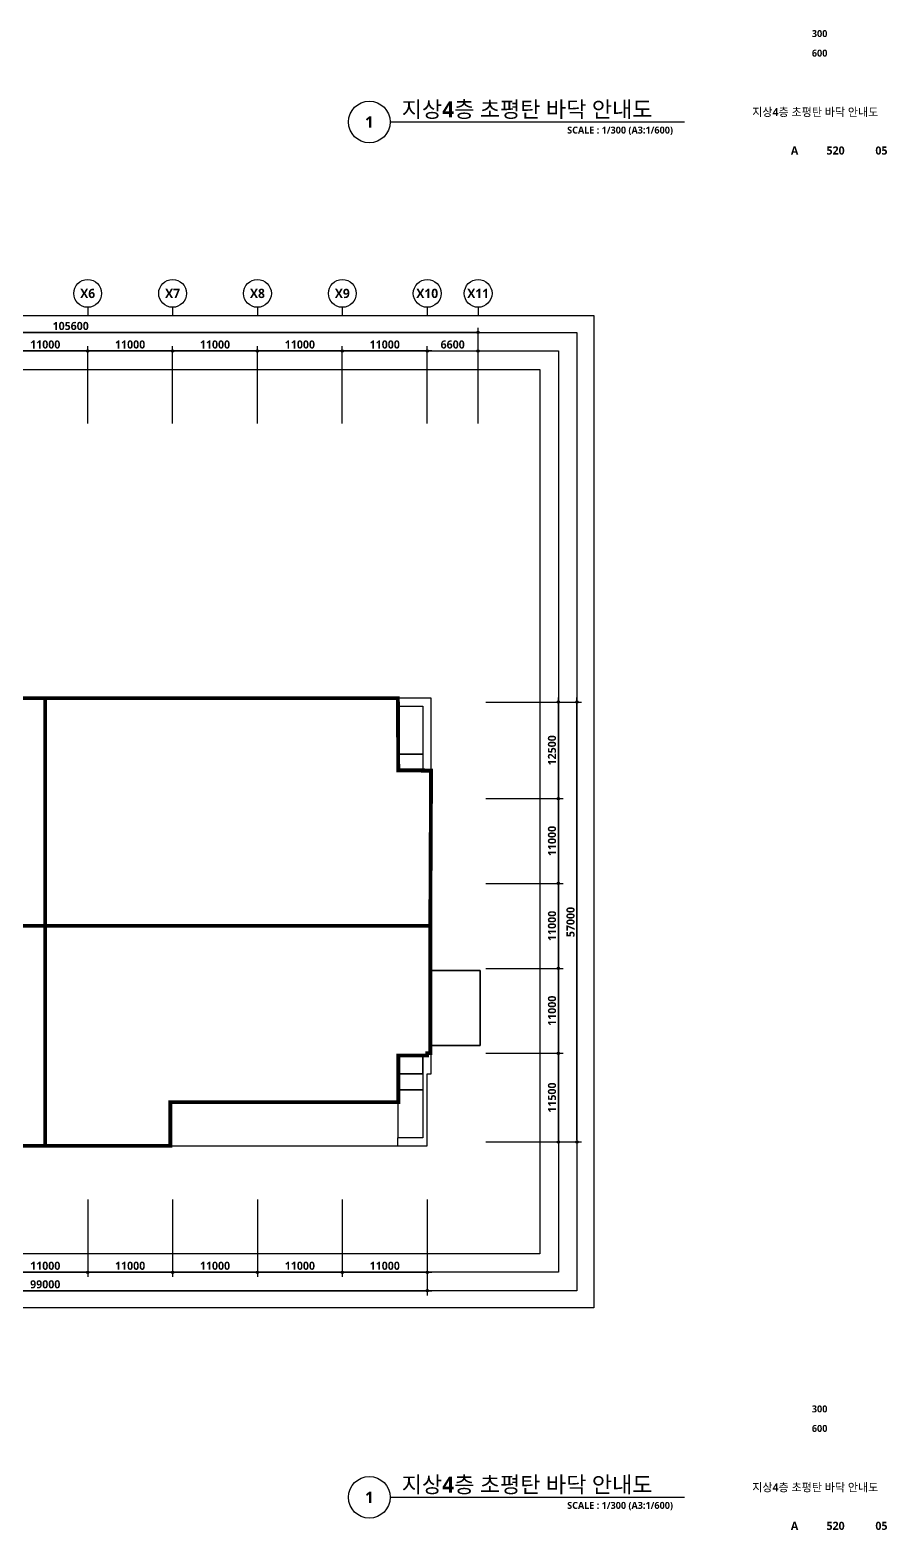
# Model space of a CAD drawing. Header units: millimetres. Extents: x -5354 to 997967, y -1313401 to 249081.
# Drawn here: x 870612 to 981672, y -1313401 to -1119046 of the extents above; entities that cross this region are included whole.
import ezdxf
from ezdxf.enums import TextEntityAlignment as Align

# ---------------------------------------------------------------- set-up
doc = ezdxf.new("R2010")
doc.units = ezdxf.units.MM
doc.header["$LTSCALE"] = 300
doc.header["$MEASUREMENT"] = 0
doc.header["$PDSIZE"] = -10
doc.layers.get('0').update_dxf_attribs({"linetype": 'CONTINUOUS'})
doc.layers.get('Defpoints').update_dxf_attribs({"color": 153, "linetype": 'CONTINUOUS'})
for name, color, linetype in [('A-ANNO-TEXT1', 7, 'CONTINUOUS'), ('A-ANNO-TITL', 7, 'CONTINUOUS'), ('A-ST-AXIS-BUB', 7, 'CONTINUOUS'), ('A-ST-AXIS-DIM', 7, 'CONTINUOUS'), ('AA-XXXX-TXT1', 2, 'CONTINUOUS'), ('ILDO_Cosinus Joint', 20, 'CONTINUOUS')]:
    doc.layers.add(name, color=color, linetype=linetype)
doc.layers.add('Defpoint', color=161, linetype='CONTINUOUS', plot=False)
doc.layers.add('면적', color=210, linetype='CONTINUOUS', plot=False)
doc.styles.add('SH_대대리576', font='')
doc.styles.get('SH_대대리576').set_extended_font_data('NanumGothic', bold=True)
doc.dimstyles.new('SHP 600', dxfattribs={"dimscale": 300, "dimtxt": 3.5, "dimasz": 1, "dimexe": 2, "dimexo": 2, "dimgap": 1, "dimtad": 1, "dimdec": 0, "dimzin": 0, "dimdsep": 46, "dimtxsty": 'SH_대대리576', "dimblk": 'DIMDOT', "dimcen": 0.09, "dimclrt": 3, "dimadec": 0, "dimazin": 1, "dimtfac": 1, "dimtdec": 0, "dimtix": 1, "dimtmove": 2, "dimatfit": 0, "dimldrblk": 'DIMDOT', "dimfxl": 1, "dimtolj": 1, "dimtzin": 0, "dimarcsym": 0})

# ---------------------------------------------------------------- blocks, each defined once
blk = doc.blocks.new('*U21')
at = {"layer": 'A-ANNO-TITL'}
blk.add_line((0, 0), (6359, 0), dxfattribs=at)
blk.add_circle((-450, 0), 450, dxfattribs=at)
at = {"layer": 'AA-XXXX-TXT1', "style": 'SH_대대리576'}
blk.add_attdef('DWG.TITLE', (250, 100), '', height=350, dxfattribs=at)
at = {"layer": 'AA-XXXX-TXT1', "color": 7, "style": 'SH_대대리576'}
blk.add_attdef('NO1', text='', height=300, dxfattribs=at).set_placement((-450, 0), align=Align.MIDDLE)
at = {"layer": 'AA-XXXX-TXT1', "style": 'SH_대대리576'}
blk.add_attdef('SCALE', text='', height=150, dxfattribs=at).set_placement((6109, -100), align=Align.TOP_RIGHT)
blk = doc.blocks.new('DIMDOT')
at = {"color": 0}
blk.add_line((-2, 0), (2, 0), dxfattribs=at)
for radius in [0.5, 0.25]:
    blk.add_circle((0, 0), radius, dxfattribs=at)
blk = doc.blocks.new('*D1014')
at = {"layer": 'A-ST-AXIS-DIM', "color": 0, "lineweight": -2, "transparency": 16777216}
for p, q in [((823087, -1170026), (823087, -1157626)), ((928387, -1158226), (823387, -1158226)), ((928687, -1170026), (928687, -1157626))]:
    blk.add_line(p, q, dxfattribs=at)
at = {"layer": 'Defpoints', "color": 0, "transparency": 16777216}
for p in [(823087, -1158226), (823087, -1170626), (928687, -1170626)]:
    blk.add_point(p, dxfattribs=at)
at = {"layer": 'A-ST-AXIS-DIM', "color": 0, "lineweight": -2, "transparency": 16777216, "xscale": 300, "yscale": 300, "zscale": 300, "rotation": 180}
blk.add_blockref('DIMDOT', (823087, -1158226), dxfattribs=at)
at = {"layer": 'A-ST-AXIS-DIM', "color": 0, "lineweight": -2, "transparency": 16777216, "xscale": 300, "yscale": 300, "zscale": 300}
blk.add_blockref('DIMDOT', (928687, -1158226), dxfattribs=at)
at = {"layer": 'A-ST-AXIS-DIM', "color": 3, "transparency": 16777216, "insert": (875887, -1157401), "char_height": 1050, "attachment_point": 5, "style": 'SH_대대리576'}
blk.add_mtext('\\A1;105600', dxfattribs=at)
blk = doc.blocks.new('*D1019')
at = {"layer": 'A-ST-AXIS-DIM', "color": 0, "lineweight": -2, "transparency": 16777216}
for p, q in [((867087, -1170026), (867087, -1160026)), ((878087, -1170026), (878087, -1160026)), ((877787, -1160626), (867387, -1160626))]:
    blk.add_line(p, q, dxfattribs=at)
at = {"layer": 'Defpoints', "color": 0, "transparency": 16777216}
for p in [(867087, -1160626), (867087, -1170626), (878087, -1170626)]:
    blk.add_point(p, dxfattribs=at)
at = {"layer": 'A-ST-AXIS-DIM', "color": 0, "lineweight": -2, "transparency": 16777216, "xscale": 300, "yscale": 300, "zscale": 300, "rotation": 180}
blk.add_blockref('DIMDOT', (867087, -1160626), dxfattribs=at)
at = {"layer": 'A-ST-AXIS-DIM', "color": 0, "lineweight": -2, "transparency": 16777216, "xscale": 300, "yscale": 300, "zscale": 300}
blk.add_blockref('DIMDOT', (878087, -1160626), dxfattribs=at)
at = {"layer": 'A-ST-AXIS-DIM', "color": 3, "transparency": 16777216, "insert": (872587, -1159801), "char_height": 1050, "attachment_point": 5, "style": 'SH_대대리576'}
blk.add_mtext('\\A1;11000', dxfattribs=at)
blk = doc.blocks.new('*D1020')
at = {"layer": 'A-ST-AXIS-DIM', "color": 0, "lineweight": -2, "transparency": 16777216}
for p, q in [((878087, -1170026), (878087, -1160026)), ((889087, -1170026), (889087, -1160026)), ((888787, -1160626), (878387, -1160626))]:
    blk.add_line(p, q, dxfattribs=at)
at = {"layer": 'Defpoints', "color": 0, "transparency": 16777216}
for p in [(878087, -1160626), (878087, -1170626), (889087, -1170626)]:
    blk.add_point(p, dxfattribs=at)
at = {"layer": 'A-ST-AXIS-DIM', "color": 0, "lineweight": -2, "transparency": 16777216, "xscale": 300, "yscale": 300, "zscale": 300, "rotation": 180}
blk.add_blockref('DIMDOT', (878087, -1160626), dxfattribs=at)
at = {"layer": 'A-ST-AXIS-DIM', "color": 0, "lineweight": -2, "transparency": 16777216, "xscale": 300, "yscale": 300, "zscale": 300}
blk.add_blockref('DIMDOT', (889087, -1160626), dxfattribs=at)
at = {"layer": 'A-ST-AXIS-DIM', "color": 3, "transparency": 16777216, "insert": (883587, -1159801), "char_height": 1050, "attachment_point": 5, "style": 'SH_대대리576'}
blk.add_mtext('\\A1;11000', dxfattribs=at)
blk = doc.blocks.new('*D1021')
at = {"layer": 'A-ST-AXIS-DIM', "color": 0, "lineweight": -2, "transparency": 16777216}
for p, q in [((889087, -1170026), (889087, -1160026)), ((900087, -1170026), (900087, -1160026)), ((899787, -1160626), (889387, -1160626))]:
    blk.add_line(p, q, dxfattribs=at)
at = {"layer": 'Defpoints', "color": 0, "transparency": 16777216}
for p in [(889087, -1160626), (889087, -1170626), (900087, -1170626)]:
    blk.add_point(p, dxfattribs=at)
at = {"layer": 'A-ST-AXIS-DIM', "color": 0, "lineweight": -2, "transparency": 16777216, "xscale": 300, "yscale": 300, "zscale": 300, "rotation": 180}
blk.add_blockref('DIMDOT', (889087, -1160626), dxfattribs=at)
at = {"layer": 'A-ST-AXIS-DIM', "color": 0, "lineweight": -2, "transparency": 16777216, "xscale": 300, "yscale": 300, "zscale": 300}
blk.add_blockref('DIMDOT', (900087, -1160626), dxfattribs=at)
at = {"layer": 'A-ST-AXIS-DIM', "color": 3, "transparency": 16777216, "insert": (894587, -1159801), "char_height": 1050, "attachment_point": 5, "style": 'SH_대대리576'}
blk.add_mtext('\\A1;11000', dxfattribs=at)
blk = doc.blocks.new('*D1022')
at = {"layer": 'A-ST-AXIS-DIM', "color": 0, "lineweight": -2, "transparency": 16777216}
for p, q in [((900087, -1170026), (900087, -1160026)), ((911087, -1170026), (911087, -1160026)), ((910787, -1160626), (900387, -1160626))]:
    blk.add_line(p, q, dxfattribs=at)
at = {"layer": 'Defpoints', "color": 0, "transparency": 16777216}
for p in [(900087, -1160626), (900087, -1170626), (911087, -1170626)]:
    blk.add_point(p, dxfattribs=at)
at = {"layer": 'A-ST-AXIS-DIM', "color": 0, "lineweight": -2, "transparency": 16777216, "xscale": 300, "yscale": 300, "zscale": 300, "rotation": 180}
blk.add_blockref('DIMDOT', (900087, -1160626), dxfattribs=at)
at = {"layer": 'A-ST-AXIS-DIM', "color": 0, "lineweight": -2, "transparency": 16777216, "xscale": 300, "yscale": 300, "zscale": 300}
blk.add_blockref('DIMDOT', (911087, -1160626), dxfattribs=at)
at = {"layer": 'A-ST-AXIS-DIM', "color": 3, "transparency": 16777216, "insert": (905587, -1159801), "char_height": 1050, "attachment_point": 5, "style": 'SH_대대리576'}
blk.add_mtext('\\A1;11000', dxfattribs=at)
blk = doc.blocks.new('*D1023')
at = {"layer": 'A-ST-AXIS-DIM', "color": 0, "lineweight": -2, "transparency": 16777216}
for p, q in [((911087, -1170026), (911087, -1160026)), ((922087, -1170026), (922087, -1160026)), ((921787, -1160626), (911387, -1160626))]:
    blk.add_line(p, q, dxfattribs=at)
at = {"layer": 'Defpoints', "color": 0, "transparency": 16777216}
for p in [(911087, -1160626), (911087, -1170626), (922087, -1170626)]:
    blk.add_point(p, dxfattribs=at)
at = {"layer": 'A-ST-AXIS-DIM', "color": 0, "lineweight": -2, "transparency": 16777216, "xscale": 300, "yscale": 300, "zscale": 300, "rotation": 180}
blk.add_blockref('DIMDOT', (911087, -1160626), dxfattribs=at)
at = {"layer": 'A-ST-AXIS-DIM', "color": 0, "lineweight": -2, "transparency": 16777216, "xscale": 300, "yscale": 300, "zscale": 300}
blk.add_blockref('DIMDOT', (922087, -1160626), dxfattribs=at)
at = {"layer": 'A-ST-AXIS-DIM', "color": 3, "transparency": 16777216, "insert": (916587, -1159801), "char_height": 1050, "attachment_point": 5, "style": 'SH_대대리576'}
blk.add_mtext('\\A1;11000', dxfattribs=at)
blk = doc.blocks.new('A-ST-AXIS-BUB-1')
at = {"layer": 'A-ST-AXIS-BUB'}
blk.add_line((0, 350), (0, 0), dxfattribs=at)
blk.add_circle((0, 950), 600, dxfattribs=at)
blk = doc.blocks.new('*D1119')
at = {"layer": 'A-ST-AXIS-DIM', "color": 0, "lineweight": -2, "transparency": 16777216}
for p, q in [((929687, -1206126), (939687, -1206126)), ((939087, -1218326), (939087, -1206426)), ((929687, -1218626), (939687, -1218626))]:
    blk.add_line(p, q, dxfattribs=at)
at = {"layer": 'Defpoints', "color": 0, "transparency": 16777216}
for p in [(929087, -1206126), (939087, -1206126), (929087, -1218626)]:
    blk.add_point(p, dxfattribs=at)
at = {"layer": 'A-ST-AXIS-DIM', "color": 0, "lineweight": -2, "transparency": 16777216, "xscale": 300, "yscale": 300, "zscale": 300}
for p, rotation in [((939087, -1206126), 90), ((939087, -1218626), 270)]:
    blk.add_blockref('DIMDOT', p, dxfattribs=dict(at, rotation=rotation))
at = {"layer": 'A-ST-AXIS-DIM', "color": 3, "transparency": 16777216, "insert": (938262, -1212376), "char_height": 1050, "attachment_point": 5, "rotation": 90, "style": 'SH_대대리576'}
blk.add_mtext('\\A1;12500', dxfattribs=at)
blk = doc.blocks.new('*D1120')
at = {"layer": 'A-ST-AXIS-DIM', "color": 0, "lineweight": -2, "transparency": 16777216}
for p, q in [((929687, -1218626), (939687, -1218626)), ((939087, -1229326), (939087, -1218926)), ((929687, -1229626), (939687, -1229626))]:
    blk.add_line(p, q, dxfattribs=at)
at = {"layer": 'Defpoints', "color": 0, "transparency": 16777216}
for p in [(929087, -1218626), (939087, -1218626), (929087, -1229626)]:
    blk.add_point(p, dxfattribs=at)
at = {"layer": 'A-ST-AXIS-DIM', "color": 0, "lineweight": -2, "transparency": 16777216, "xscale": 300, "yscale": 300, "zscale": 300}
for p, rotation in [((939087, -1218626), 90), ((939087, -1229626), 270)]:
    blk.add_blockref('DIMDOT', p, dxfattribs=dict(at, rotation=rotation))
at = {"layer": 'A-ST-AXIS-DIM', "color": 3, "transparency": 16777216, "insert": (938262, -1224126), "char_height": 1050, "attachment_point": 5, "rotation": 90, "style": 'SH_대대리576'}
blk.add_mtext('\\A1;11000', dxfattribs=at)
blk = doc.blocks.new('*D1121')
at = {"layer": 'A-ST-AXIS-DIM', "color": 0, "lineweight": -2, "transparency": 16777216}
for p, q in [((929687, -1229626), (939687, -1229626)), ((939087, -1240326), (939087, -1229926)), ((929687, -1240626), (939687, -1240626))]:
    blk.add_line(p, q, dxfattribs=at)
at = {"layer": 'Defpoints', "color": 0, "transparency": 16777216}
for p in [(929087, -1229626), (939087, -1229626), (929087, -1240626)]:
    blk.add_point(p, dxfattribs=at)
at = {"layer": 'A-ST-AXIS-DIM', "color": 0, "lineweight": -2, "transparency": 16777216, "xscale": 300, "yscale": 300, "zscale": 300}
for p, rotation in [((939087, -1229626), 90), ((939087, -1240626), 270)]:
    blk.add_blockref('DIMDOT', p, dxfattribs=dict(at, rotation=rotation))
at = {"layer": 'A-ST-AXIS-DIM', "color": 3, "transparency": 16777216, "insert": (938262, -1235126), "char_height": 1050, "attachment_point": 5, "rotation": 90, "style": 'SH_대대리576'}
blk.add_mtext('\\A1;11000', dxfattribs=at)
blk = doc.blocks.new('*D1122')
at = {"layer": 'A-ST-AXIS-DIM', "color": 0, "lineweight": -2, "transparency": 16777216}
for p, q in [((929687, -1240626), (939687, -1240626)), ((939087, -1251326), (939087, -1240926)), ((929687, -1251626), (939687, -1251626))]:
    blk.add_line(p, q, dxfattribs=at)
at = {"layer": 'Defpoints', "color": 0, "transparency": 16777216}
for p in [(929087, -1240626), (939087, -1240626), (929087, -1251626)]:
    blk.add_point(p, dxfattribs=at)
at = {"layer": 'A-ST-AXIS-DIM', "color": 0, "lineweight": -2, "transparency": 16777216, "xscale": 300, "yscale": 300, "zscale": 300}
for p, rotation in [((939087, -1240626), 90), ((939087, -1251626), 270)]:
    blk.add_blockref('DIMDOT', p, dxfattribs=dict(at, rotation=rotation))
at = {"layer": 'A-ST-AXIS-DIM', "color": 3, "transparency": 16777216, "insert": (938262, -1246126), "char_height": 1050, "attachment_point": 5, "rotation": 90, "style": 'SH_대대리576'}
blk.add_mtext('\\A1;11000', dxfattribs=at)
blk = doc.blocks.new('*D1123')
at = {"layer": 'A-ST-AXIS-DIM', "color": 0, "lineweight": -2, "transparency": 16777216}
for p, q in [((929687, -1251626), (939687, -1251626)), ((939087, -1262826), (939087, -1251926)), ((929687, -1263126), (939687, -1263126))]:
    blk.add_line(p, q, dxfattribs=at)
at = {"layer": 'Defpoints', "color": 0, "transparency": 16777216}
for p in [(929087, -1251626), (939087, -1251626), (929087, -1263126)]:
    blk.add_point(p, dxfattribs=at)
at = {"layer": 'A-ST-AXIS-DIM', "color": 0, "lineweight": -2, "transparency": 16777216, "xscale": 300, "yscale": 300, "zscale": 300}
for p, rotation in [((939087, -1251626), 90), ((939087, -1263126), 270)]:
    blk.add_blockref('DIMDOT', p, dxfattribs=dict(at, rotation=rotation))
at = {"layer": 'A-ST-AXIS-DIM', "color": 3, "transparency": 16777216, "insert": (938262, -1257376), "char_height": 1050, "attachment_point": 5, "rotation": 90, "style": 'SH_대대리576'}
blk.add_mtext('\\A1;11500', dxfattribs=at)
blk = doc.blocks.new('*D1124')
at = {"layer": 'A-ST-AXIS-DIM', "color": 0, "lineweight": -2, "transparency": 16777216}
for p, q in [((929687, -1206126), (942087, -1206126)), ((941487, -1262826), (941487, -1206426)), ((929687, -1263126), (942087, -1263126))]:
    blk.add_line(p, q, dxfattribs=at)
at = {"layer": 'Defpoints', "color": 0, "transparency": 16777216}
for p in [(929087, -1206126), (941487, -1206126), (929087, -1263126)]:
    blk.add_point(p, dxfattribs=at)
at = {"layer": 'A-ST-AXIS-DIM', "color": 0, "lineweight": -2, "transparency": 16777216, "xscale": 300, "yscale": 300, "zscale": 300}
for p, rotation in [((941487, -1206126), 90), ((941487, -1263126), 270)]:
    blk.add_blockref('DIMDOT', p, dxfattribs=dict(at, rotation=rotation))
at = {"layer": 'A-ST-AXIS-DIM', "color": 3, "transparency": 16777216, "insert": (940662, -1234626), "char_height": 1050, "attachment_point": 5, "rotation": 90, "style": 'SH_대대리576'}
blk.add_mtext('\\A1;57000', dxfattribs=at)
blk = doc.blocks.new('*D1129')
at = {"layer": 'A-ST-AXIS-DIM', "color": 0, "lineweight": -2, "transparency": 16777216}
for p, q in [((867087, -1270597), (867087, -1280597)), ((878087, -1270597), (878087, -1280597)), ((867387, -1279997), (877787, -1279997))]:
    blk.add_line(p, q, dxfattribs=at)
at = {"layer": 'Defpoints', "color": 0, "transparency": 16777216}
for p in [(867087, -1269997), (878087, -1269997), (878087, -1279997)]:
    blk.add_point(p, dxfattribs=at)
at = {"layer": 'A-ST-AXIS-DIM', "color": 0, "lineweight": -2, "transparency": 16777216, "xscale": 300, "yscale": 300, "zscale": 300, "rotation": 180}
blk.add_blockref('DIMDOT', (867087, -1279997), dxfattribs=at)
at = {"layer": 'A-ST-AXIS-DIM', "color": 0, "lineweight": -2, "transparency": 16777216, "xscale": 300, "yscale": 300, "zscale": 300}
blk.add_blockref('DIMDOT', (878087, -1279997), dxfattribs=at)
at = {"layer": 'A-ST-AXIS-DIM', "color": 3, "transparency": 16777216, "insert": (872587, -1279172), "char_height": 1050, "attachment_point": 5, "style": 'SH_대대리576'}
blk.add_mtext('\\A1;11000', dxfattribs=at)
blk = doc.blocks.new('*D1130')
at = {"layer": 'A-ST-AXIS-DIM', "color": 0, "lineweight": -2, "transparency": 16777216}
for p, q in [((878087, -1270597), (878087, -1280597)), ((889087, -1270597), (889087, -1280597)), ((878387, -1279997), (888787, -1279997))]:
    blk.add_line(p, q, dxfattribs=at)
at = {"layer": 'Defpoints', "color": 0, "transparency": 16777216}
for p in [(878087, -1269997), (889087, -1269997), (889087, -1279997)]:
    blk.add_point(p, dxfattribs=at)
at = {"layer": 'A-ST-AXIS-DIM', "color": 0, "lineweight": -2, "transparency": 16777216, "xscale": 300, "yscale": 300, "zscale": 300, "rotation": 180}
blk.add_blockref('DIMDOT', (878087, -1279997), dxfattribs=at)
at = {"layer": 'A-ST-AXIS-DIM', "color": 0, "lineweight": -2, "transparency": 16777216, "xscale": 300, "yscale": 300, "zscale": 300}
blk.add_blockref('DIMDOT', (889087, -1279997), dxfattribs=at)
at = {"layer": 'A-ST-AXIS-DIM', "color": 3, "transparency": 16777216, "insert": (883587, -1279172), "char_height": 1050, "attachment_point": 5, "style": 'SH_대대리576'}
blk.add_mtext('\\A1;11000', dxfattribs=at)
blk = doc.blocks.new('*D1131')
at = {"layer": 'A-ST-AXIS-DIM', "color": 0, "lineweight": -2, "transparency": 16777216}
for p, q in [((889087, -1270597), (889087, -1280597)), ((900087, -1270597), (900087, -1280597)), ((889387, -1279997), (899787, -1279997))]:
    blk.add_line(p, q, dxfattribs=at)
at = {"layer": 'Defpoints', "color": 0, "transparency": 16777216}
for p in [(889087, -1269997), (900087, -1269997), (900087, -1279997)]:
    blk.add_point(p, dxfattribs=at)
at = {"layer": 'A-ST-AXIS-DIM', "color": 0, "lineweight": -2, "transparency": 16777216, "xscale": 300, "yscale": 300, "zscale": 300, "rotation": 180}
blk.add_blockref('DIMDOT', (889087, -1279997), dxfattribs=at)
at = {"layer": 'A-ST-AXIS-DIM', "color": 0, "lineweight": -2, "transparency": 16777216, "xscale": 300, "yscale": 300, "zscale": 300}
blk.add_blockref('DIMDOT', (900087, -1279997), dxfattribs=at)
at = {"layer": 'A-ST-AXIS-DIM', "color": 3, "transparency": 16777216, "insert": (894587, -1279172), "char_height": 1050, "attachment_point": 5, "style": 'SH_대대리576'}
blk.add_mtext('\\A1;11000', dxfattribs=at)
blk = doc.blocks.new('*D1132')
at = {"layer": 'A-ST-AXIS-DIM', "color": 0, "lineweight": -2, "transparency": 16777216}
for p, q in [((900087, -1270597), (900087, -1280597)), ((911087, -1270597), (911087, -1280597)), ((900387, -1279997), (910787, -1279997))]:
    blk.add_line(p, q, dxfattribs=at)
at = {"layer": 'Defpoints', "color": 0, "transparency": 16777216}
for p in [(900087, -1269997), (911087, -1269997), (911087, -1279997)]:
    blk.add_point(p, dxfattribs=at)
at = {"layer": 'A-ST-AXIS-DIM', "color": 0, "lineweight": -2, "transparency": 16777216, "xscale": 300, "yscale": 300, "zscale": 300, "rotation": 180}
blk.add_blockref('DIMDOT', (900087, -1279997), dxfattribs=at)
at = {"layer": 'A-ST-AXIS-DIM', "color": 0, "lineweight": -2, "transparency": 16777216, "xscale": 300, "yscale": 300, "zscale": 300}
blk.add_blockref('DIMDOT', (911087, -1279997), dxfattribs=at)
at = {"layer": 'A-ST-AXIS-DIM', "color": 3, "transparency": 16777216, "insert": (905587, -1279172), "char_height": 1050, "attachment_point": 5, "style": 'SH_대대리576'}
blk.add_mtext('\\A1;11000', dxfattribs=at)
blk = doc.blocks.new('*D1133')
at = {"layer": 'A-ST-AXIS-DIM', "color": 0, "lineweight": -2, "transparency": 16777216}
for p, q in [((911087, -1270597), (911087, -1280597)), ((922087, -1270597), (922087, -1280597)), ((911387, -1279997), (921787, -1279997))]:
    blk.add_line(p, q, dxfattribs=at)
at = {"layer": 'Defpoints', "color": 0, "transparency": 16777216}
for p in [(911087, -1269997), (922087, -1269997), (922087, -1279997)]:
    blk.add_point(p, dxfattribs=at)
at = {"layer": 'A-ST-AXIS-DIM', "color": 0, "lineweight": -2, "transparency": 16777216, "xscale": 300, "yscale": 300, "zscale": 300, "rotation": 180}
blk.add_blockref('DIMDOT', (911087, -1279997), dxfattribs=at)
at = {"layer": 'A-ST-AXIS-DIM', "color": 0, "lineweight": -2, "transparency": 16777216, "xscale": 300, "yscale": 300, "zscale": 300}
blk.add_blockref('DIMDOT', (922087, -1279997), dxfattribs=at)
at = {"layer": 'A-ST-AXIS-DIM', "color": 3, "transparency": 16777216, "insert": (916587, -1279172), "char_height": 1050, "attachment_point": 5, "style": 'SH_대대리576'}
blk.add_mtext('\\A1;11000', dxfattribs=at)
blk = doc.blocks.new('*D1134')
at = {"layer": 'A-ST-AXIS-DIM', "color": 0, "lineweight": -2, "transparency": 16777216}
for p, q in [((823087, -1270597), (823087, -1282997)), ((922087, -1270597), (922087, -1282997)), ((823387, -1282397), (921787, -1282397))]:
    blk.add_line(p, q, dxfattribs=at)
at = {"layer": 'Defpoints', "color": 0, "transparency": 16777216}
for p in [(823087, -1269997), (922087, -1269997), (922087, -1282397)]:
    blk.add_point(p, dxfattribs=at)
at = {"layer": 'A-ST-AXIS-DIM', "color": 0, "lineweight": -2, "transparency": 16777216, "xscale": 300, "yscale": 300, "zscale": 300, "rotation": 180}
blk.add_blockref('DIMDOT', (823087, -1282397), dxfattribs=at)
at = {"layer": 'A-ST-AXIS-DIM', "color": 0, "lineweight": -2, "transparency": 16777216, "xscale": 300, "yscale": 300, "zscale": 300}
blk.add_blockref('DIMDOT', (922087, -1282397), dxfattribs=at)
at = {"layer": 'A-ST-AXIS-DIM', "color": 3, "transparency": 16777216, "insert": (872587, -1281572), "char_height": 1050, "attachment_point": 5, "style": 'SH_대대리576'}
blk.add_mtext('\\A1;99000', dxfattribs=at)
blk = doc.blocks.new('*D1139')
at = {"layer": 'A-ST-AXIS-DIM', "color": 0, "lineweight": -2, "transparency": 16777216}
for p, q in [((922087, -1170026), (922087, -1160026)), ((928687, -1170026), (928687, -1160026)), ((922387, -1160626), (928387, -1160626))]:
    blk.add_line(p, q, dxfattribs=at)
at = {"layer": 'Defpoints', "color": 0, "transparency": 16777216}
for p in [(928687, -1160626), (922087, -1170626), (928687, -1170626)]:
    blk.add_point(p, dxfattribs=at)
at = {"layer": 'A-ST-AXIS-DIM', "color": 0, "lineweight": -2, "transparency": 16777216, "xscale": 300, "yscale": 300, "zscale": 300, "rotation": 180}
blk.add_blockref('DIMDOT', (922087, -1160626), dxfattribs=at)
at = {"layer": 'A-ST-AXIS-DIM', "color": 0, "lineweight": -2, "transparency": 16777216, "xscale": 300, "yscale": 300, "zscale": 300}
blk.add_blockref('DIMDOT', (928687, -1160626), dxfattribs=at)
at = {"layer": 'A-ST-AXIS-DIM', "color": 3, "transparency": 16777216, "insert": (925387, -1159801), "char_height": 1050, "attachment_point": 5, "style": 'SH_대대리576'}
blk.add_mtext('\\A1;6600', dxfattribs=at)

msp = doc.modelspace()

# ---------------------------------------------------------------- linework, layer by layer
at = {"layer": 'Defpoint'}
for points in [[(943687.2, -1284597.4), (772487.2, -1284597.4), (772487.2, -1156025.9), (943687.2, -1156025.9)], [(941487.2, -1282397.4), (774687.2, -1282397.4), (774687.2, -1158225.9), (941487.2, -1158225.9)], [(939087.2, -1279997.4), (777087.2, -1279997.4), (777087.2, -1160625.9), (939087.2, -1160625.9)], [(936687.2, -1277597.4), (779487.2, -1277597.4), (779487.2, -1163025.9), (936687.2, -1163025.9)]]:
    msp.add_lwpolyline(points, close=True, dxfattribs=at)
msp.add_lwpolyline([(822587.2, -1263625.9), (922087.2, -1263625.9), (922087.2, -1254275.9), (922587.2, -1254275.9), (922587.2, -1250625.9), (928937.2, -1250625.9), (928937.2, -1240925.9), (922587.2, -1240926), (922587.2, -1229625.9), (922587.2, -1205625.9), (899587.2, -1205625.9), (867587.2, -1205625.9)], dxfattribs=at)
at = {"layer": 'ILDO_Cosinus Joint', "const_width": 500, "elevation": 103000}
for points in [[(826887.2, -1205625.9), (826837.2, -1214975.9), (823637.2, -1214975.9), (823637.2, -1215025.9), (822587.2, -1215025.9), (822549.2, -1235125.9), (872587.2, -1235125.9), (872587.2, -1205621.2), (867087.2, -1205628.2), (867087.8, -1206125.9), (866537.2, -1206125.9), (866537.2, -1214975.9), (863337.2, -1214975.9), (863337.2, -1206675.9), (863287.2, -1206675.9), (863287.2, -1205625.9)], [(872587.2, -1235125.9), (922487.2, -1235125.9), (922587.2, -1215025.9), (921537.2, -1215025.9), (921537.2, -1214975.9), (918337.2, -1214975.9), (918287.2, -1205625.9), (872587.2, -1205625.9)], [(822549.2, -1235125.9), (822587.2, -1240925.9), (828487.2, -1240925.9), (828487.2, -1245265.9), (826887.2, -1245265.9), (826837.2, -1262575.9), (826887.2, -1262575.9), (826887.2, -1263625.9), (863287.2, -1263625.9), (863337.2, -1254275.9), (866537.2, -1254275.9), (866537.2, -1263150.9), (867087.2, -1263150.9), (867087.2, -1263625.9), (872587.2, -1263625.9), (872587.2, -1235125.9)], [(872587.2, -1235125.9), (872587.2, -1263625.9), (888787.2, -1263625.9), (888787.2, -1257975.9), (918337.2, -1257975.9), (918337.2, -1251925.9), (922087.2, -1251925.9), (922087.2, -1251625.9), (922487.2, -1251625.9), (922487.2, -1235125.9)]]:
    msp.add_lwpolyline(points, close=True, dxfattribs=at)
at = {"layer": '면적', "elevation": 103000}
for points in [[(921537.2, -1251925.9), (922087.2, -1251925.9), (922087.2, -1251625.9), (922587.2, -1251625.9), (922587.2, -1250625.9), (922587.2, -1250626), (922587.2, -1240926), (922587.2, -1240925.9), (922587.2, -1215025.9), (921537.2, -1215025.9), (921537.2, -1214975.9), (918337.2, -1214975.9), (918337.2, -1206675.9), (918287.2, -1206675.9), (918287.2, -1205625.9), (867087.2, -1205625.9)], [(867087.2, -1263625.9), (888787.2, -1263625.9), (888787.2, -1257975.9), (918337.2, -1257975.9), (918337.2, -1254275.9), (921537.2, -1254275.9), (921537.2, -1251925.9)]]:
    msp.add_lwpolyline(points, dxfattribs=at)
at = {"layer": '면적'}
for points in [[(921537.2, -1212875.9), (918337.2, -1212875.9), (918337.2, -1206675.9), (921537.2, -1206675.9)], [(918337.2, -1212875.9), (921537.2, -1212875.9), (921537.2, -1214975.9), (918337.2, -1214975.9)], [(921537.2, -1262575.9), (918337.2, -1262575.9), (918337.2, -1256375.9), (921537.2, -1256375.9)], [(888787.2, -1257975.9), (888787.2, -1263625.9), (918187.2, -1263625.9), (918287.2, -1263625.9), (918287.2, -1262575.9), (918337.2, -1262575.9), (918337.2, -1257975.9)]]:
    msp.add_lwpolyline(points, close=True, dxfattribs=at)
at = {"layer": '면적', "elevation": 103000}
for points in [[(922587.2, -1240925.9), (928937.2, -1240925.9), (928937.2, -1250625.9), (922587.2, -1250625.9)], [(918337.2, -1251925.9), (921537.2, -1251925.9), (921537.2, -1254275.9), (918337.2, -1254275.9)], [(918337.2, -1254275.9), (921537.2, -1254275.9), (921537.2, -1256375.9), (918337.2, -1256375.9)]]:
    msp.add_lwpolyline(points, close=True, dxfattribs=at)

# ---------------------------------------------------------------- block references
ref = msp.add_blockref('*U21', (917286.8, -1130964.4), dxfattribs=dict(xscale=6, yscale=6, zscale=6))
ref.add_attrib('SCALE', 'SCALE : 1/300 (A3:1/600)', dxfattribs={"layer": 'A-ANNO-TITL', "height": 900, "style": 'SH_대대리576'}).set_placement((953938.3, -1131564.4), align=Align.TOP_RIGHT)
ref.add_attrib('DWG.TITLE', '지상4층 초평탄 바닥 안내도', (918786.8, -1130364.4), dxfattribs={"layer": 'A-ANNO-TITL', "height": 2087.447, "style": 'SH_대대리576'})
ref.add_attrib('NO1', '1', dxfattribs={"layer": 'A-ANNO-TITL', "color": 7, "height": 1500, "style": 'SH_대대리576'}).set_placement((914586.8, -1130964.4), align=Align.MIDDLE)
ref = msp.add_blockref('*U21', (917286.8, -1309164.4), dxfattribs=dict(xscale=6, yscale=6, zscale=6))
ref.add_attrib('SCALE', 'SCALE : 1/300 (A3:1/600)', dxfattribs={"layer": 'A-ANNO-TITL', "height": 900, "style": 'SH_대대리576'}).set_placement((953938.3, -1309764.4), align=Align.TOP_RIGHT)
ref.add_attrib('DWG.TITLE', '지상4층 초평탄 바닥 안내도', (918786.8, -1308564.4), dxfattribs={"layer": 'A-ANNO-TITL', "height": 2087.447, "style": 'SH_대대리576'})
ref.add_attrib('NO1', '1', dxfattribs={"layer": 'A-ANNO-TITL', "color": 7, "height": 1500, "style": 'SH_대대리576'}).set_placement((914586.8, -1309164.4), align=Align.MIDDLE)
at = {"layer": 'A-ST-AXIS-BUB', "xscale": 3, "yscale": 3, "zscale": 3}
for p in [(878087.2, -1156025.9), (889087.2, -1156025.9), (900087.2, -1156025.9), (911087.2, -1156025.9), (922087.2, -1156025.9), (928687.2, -1156025.9)]:
    msp.add_blockref('A-ST-AXIS-BUB-1', p, dxfattribs=at)

# ---------------------------------------------------------------- texts
at = {"layer": 'A-ANNO-TEXT1', "style": 'SH_대대리576'}
for s, p in [('X6', (878087.2, -1153175.9)), ('X7', (889087.2, -1153175.9)), ('X8', (900087.2, -1153175.9)), ('X9', (911087.2, -1153175.9)), ('X10', (922087.2, -1153175.9)), ('X11', (928687.2, -1153175.9))]:
    msp.add_text(s, height=1200, dxfattribs=at).set_placement(p, align=Align.MIDDLE_CENTER)
at = {"layer": 'A-ANNO-TITL', "style": 'SH_대대리576'}
for s, height, p in [('300', 900, (972940.9, -1119508.9)), ('600', 900, (972940.9, -1122042.1)), ('지상4층 초평탄 바닥 안내도', 1050, (972375.6, -1129650.5)), ('A', 1050, (969692.9, -1134661)), ('520', 1050, (975006.2, -1134661)), ('05', 1050, (980952.6, -1134661)), ('300', 900, (972940.9, -1297708.9)), ('600', 900, (972940.9, -1300242.1)), ('지상4층 초평탄 바닥 안내도', 1050, (972375.6, -1307850.5)), ('A', 1050, (969692.9, -1312861)), ('520', 1050, (975006.2, -1312861)), ('05', 1050, (980952.6, -1312861))]:
    msp.add_text(s, height=height, dxfattribs=at).set_placement(p, align=Align.MIDDLE)

# ---------------------------------------------------------------- dimensions: what is measured, and where the dimension line sits
at = {"layer": 'A-ST-AXIS-DIM'}
for base, p1, p2, picture, middle in [((823087.2, -1158225.9), (928687.2, -1170625.9), (823087.2, -1170625.9), '*D1014', (875887.2, -1157400.9)), ((867087.2, -1160625.9), (878087.2, -1170625.9), (867087.2, -1170625.9), '*D1019', (872587.2, -1159800.9)), ((878087.2, -1160625.9), (889087.2, -1170625.9), (878087.2, -1170625.9), '*D1020', (883587.2, -1159800.9)), ((889087.2, -1160625.9), (900087.2, -1170625.9), (889087.2, -1170625.9), '*D1021', (894587.2, -1159800.9)), ((900087.2, -1160625.9), (911087.2, -1170625.9), (900087.2, -1170625.9), '*D1022', (905587.2, -1159800.9)), ((911087.2, -1160625.9), (922087.2, -1170625.9), (911087.2, -1170625.9), '*D1023', (916587.2, -1159800.9))]:
    dim = msp.add_linear_dim(base=base, p1=p1, p2=p2, dimstyle='SHP 600', dxfattribs=at)
    dim.commit()
    dim.dimension.update_dxf_attribs({"geometry": picture, "text_midpoint": middle})
for base, p1, p2, angle, picture, middle in [((928687.2, -1160625.9), (922087.2, -1170625.9), (928687.2, -1170625.9), 180, '*D1139', (925387.2, -1159800.9)), ((939087.2, -1206125.9), (929087.2, -1218625.9), (929087.2, -1206125.9), 270, '*D1119', (938262.2, -1212375.9)), ((941487.2, -1206125.9), (929087.2, -1263125.9), (929087.2, -1206125.9), 270, '*D1124', (940662.2, -1234625.9)), ((939087.2, -1218625.9), (929087.2, -1229625.9), (929087.2, -1218625.9), 270, '*D1120', (938262.2, -1224125.9)), ((939087.2, -1229625.9), (929087.2, -1240625.9), (929087.2, -1229625.9), 270, '*D1121', (938262.2, -1235125.9)), ((939087.2, -1240625.9), (929087.2, -1251625.9), (929087.2, -1240625.9), 270, '*D1122', (938262.2, -1246125.9)), ((939087.2, -1251625.9), (929087.2, -1263125.9), (929087.2, -1251625.9), 270, '*D1123', (938262.2, -1257375.9)), ((922087.2, -1282397.4), (823087.2, -1269997.4), (922087.2, -1269997.4), 180, '*D1134', (872587.2, -1281572.4)), ((878087.2, -1279997.4), (867087.2, -1269997.4), (878087.2, -1269997.4), 180, '*D1129', (872587.2, -1279172.4)), ((889087.2, -1279997.4), (878087.2, -1269997.4), (889087.2, -1269997.4), 180, '*D1130', (883587.2, -1279172.4)), ((900087.2, -1279997.4), (889087.2, -1269997.4), (900087.2, -1269997.4), 180, '*D1131', (894587.2, -1279172.4)), ((911087.2, -1279997.4), (900087.2, -1269997.4), (911087.2, -1269997.4), 180, '*D1132', (905587.2, -1279172.4)), ((922087.2, -1279997.4), (911087.2, -1269997.4), (922087.2, -1269997.4), 180, '*D1133', (916587.2, -1279172.4))]:
    dim = msp.add_linear_dim(base=base, p1=p1, p2=p2, angle=angle, dimstyle='SHP 600', dxfattribs=at)
    dim.commit()
    dim.dimension.update_dxf_attribs({"geometry": picture, "text_midpoint": middle})

doc.saveas('drawing.dxf')
